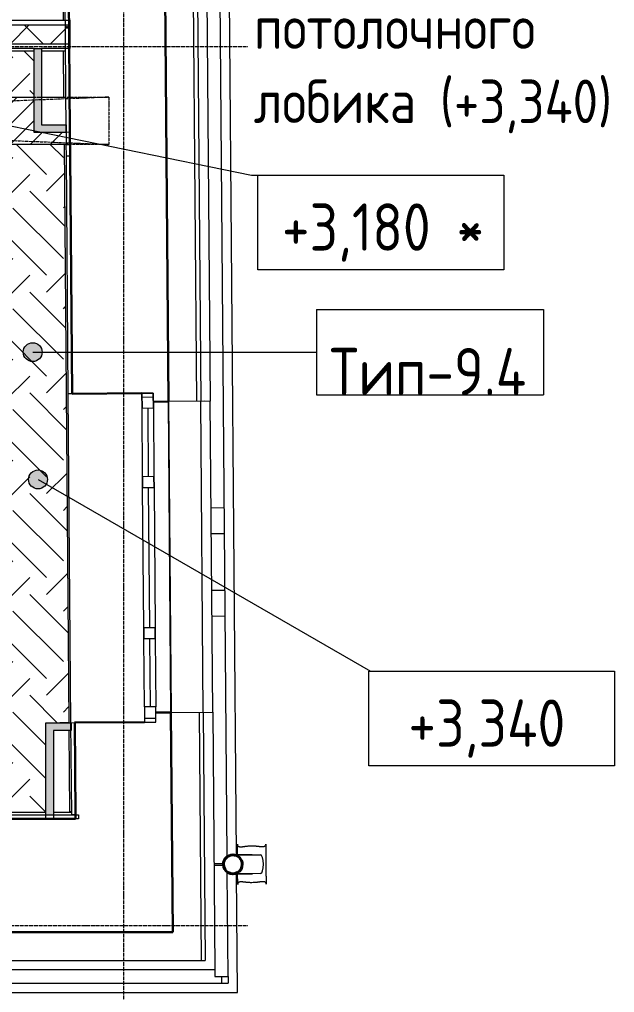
# Model space of a CAD drawing. Header units: millimetres. Extents: x -13069 to 207500, y -71366 to 56785.
# Drawn here: x 54797 to 57945, y 7939 to 13088 of the extents above; entities that cross this region are included whole.
import ezdxf

# ---------------------------------------------------------------- set-up
doc = ezdxf.new("R2010")
doc.units = ezdxf.units.MM
for name, pattern in [('ADSK_Линия сетки', [25, 20, -2.5, 0, -2.5]), ('ADSK_Штрих_ш3 п1_5', [4.5, 3, -1.5]), ('ADSK_Штрихпунктирная 2 точки_ш15 п1_5 п1_5 п1_5', [19.5, 15, -1.5, 0, -1.5, 0, -1.5])]:
    doc.linetypes.add(name, pattern=pattern)
for name, color, linetype, lineweight in [('_ Окна', 7, 'Continuous', 9), ('Аннотация', 7, 'Continuous', 18), ('Каркас', 7, 'Continuous', 18), ('Марки', 7, 'Continuous', 20), ('Обобщенные модели', 7, 'Continuous', 18), ('Окна', 7, 'Continuous', 9), ('Оси', 7, 'Continuous', 9), ('Отметки', 7, 'Continuous', 9), ('Потолки', 7, 'Continuous', 9), ('Потолки штриховка', 7, 'Continuous', 9), ('Стены внутренние', 7, 'Continuous', 18), ('Стены наружные', 7, 'Continuous', 18), ('Стены несущие', 7, 'Continuous', 30), ('Стены отделка', 7, 'Continuous', 30), ('Стены штриховка', 7, 'Continuous', 9)]:
    doc.layers.add(name, color=color, linetype=linetype, lineweight=lineweight)
doc.layers.add('Линии', color=7, linetype='Continuous', lineweight=9, true_color=0x00a600)
doc.styles.add('GOST Common_1', font='GOST_Common.ttf', dxfattribs={"width": 0.9, "height": 250})
doc.styles.add('GOST Common_3', font='GOST_Common.ttf', dxfattribs={"width": 0.9, "height": 230})
doc.styles.add('GOST Common_B', font='', dxfattribs={"width": 0.9, "height": 250})
doc.styles.get('GOST Common_B').set_extended_font_data('GOST Common', bold=True)

# ---------------------------------------------------------------- blocks, each defined once
blk = doc.blocks.new('Водосток - Тип 1 _карниз больше 490мм_-5167118-План потолков 1-го этажа')
at = {"layer": 'Обобщенные модели', "lineweight": 9}
h = blk.add_hatch(dxfattribs=at)
h.set_pattern_fill('FP_12', color=256, style=0, pattern_type=2)
h.set_pattern_definition([(134.537, (8289.9, -55833.66), (-106.91965, -105.20546), [])])
h.paths.add_polyline_path([(173.7, 148.9), (172.7, 173.2), (164.1, 191.2), (146.7, 205), (125, 210), (103.3, 205), (85.9, 191.2), (76.3, 171.1), (76.8, 147.8), (85.9, 128.8), (103.3, 115), (125.6, 110.1), (146.7, 115), (164.7, 130), (173, 147.3)])
at = {"layer": 'Обобщенные модели'}
for p, q in [((18.8, 335), (24.9, 335)), ((225.1, 335), (231.2, 335)), ((75, 184.9), (75, 306.2)), ((75, 263.6), (75, 306.2)), ((175, 306.2), (175, 184.4)), ((175, 306.2), (175, 263.6)), ((24.9, 185), (18.8, 185)), ((75, 179.9), (75, 183.5)), ((75, 179.9), (75, 183.5)), ((231.2, 185), (225.1, 185)), ((120, 60), (120, 109.1)), ((130, 109.1), (130, 60))]:
    blk.add_line(p, q, dxfattribs=at)
at = {"layer": 'Обобщенные модели', "flags": 128}
for points in [[(75, 263.6), (75, 258), (75, 252.4), (75, 246.9), (75, 241.5), (75, 236.2), (75, 231.1), (75, 226), (75, 221.1), (75, 216.4), (75, 211.8), (75, 207.3), (75, 203), (75, 198.9), (75, 194.9), (75, 191.2), (75, 187.6), (75, 184.3), (75, 181.1)], [(75, 183.8), (75, 188.9), (75, 194), (75, 198.9), (75, 203.6), (75, 208.2), (75, 212.7), (75, 217), (75, 221.1), (75, 225.1), (75, 228.8), (75, 232.4), (75, 235.7), (75, 238.9), (75, 241.9), (75, 244.6), (75, 247.2), (75, 249.5), (75, 251.6), (75, 253.4), (75, 255.1), (75, 256.5), (75, 257.7), (75, 258.6), (75, 259.3), (75, 259.8), (75, 260)], [(175, 179.9), (175, 182.9), (175, 186.2), (175, 189.7), (175, 193.4), (175, 197.2), (175, 201.3), (175, 205.5), (175, 209.9), (175, 214.4), (175, 219.1), (175, 224), (175, 229), (175, 234.1), (175, 239.3), (175, 244.6), (175, 250.1), (175, 255.6), (175, 261.3), (175, 263.6)], [(175, 259.9), (175, 259.5), (175, 258.9), (175, 258.1), (175, 257), (175, 255.7), (175, 254.2), (175, 252.4), (175, 250.4), (175, 248.2), (175, 245.7), (175, 243), (175, 240.2), (175, 237.1), (175, 233.8), (175, 230.3), (175, 226.6), (175, 222.8), (175, 218.7), (175, 214.5), (175, 210.1), (175, 205.6), (175, 200.9), (175, 196), (175, 191), (175, 185.9), (175, 184.1)]]:
    blk.add_lwpolyline(points, dxfattribs=at)
at = {"layer": 'Обобщенные модели'}
for start, end in [(90, 270), (270, 90)]:
    blk.add_arc((125, 160), 52, start, end, dxfattribs=at)
at = {"layer": 'Обобщенные модели', "lineweight": 40}
for start, end in [(90, 270), (270, 90)]:
    blk.add_arc((125, 160), 50, start, end, dxfattribs=at)
at = {"layer": 'Обобщенные модели'}
for start_param, end_param in [(4.712389, 6.283185), (4.712389, 6.283185), (3.141593, 4.712389), (3.141593, 4.712389)]:
    blk.add_ellipse((125, 306.2), major_axis=(-50, 0), ratio=0.309017, start_param=start_param, end_param=end_param, dxfattribs=at)
for points, knots in [([(18.8, 185), (21.1, 185), (25.1, 185.7), (28.9, 188.6), (30.8, 192.1), (31.6, 194.9), (32, 197.4), (32.1, 199.4), (32.2, 201.5), (32.2, 203.8), (32.1, 206.2), (31.9, 208.7), (31.6, 211.4), (31.3, 214.1), (31, 217), (30.6, 219.9), (30.2, 222.9), (29.8, 226), (29.4, 229.2), (29, 232.4), (28.7, 235.7), (28.3, 240.2), (27.8, 245.9), (27.4, 255.3), (27.4, 264.8), (27.8, 274.1), (28.3, 279.8), (28.7, 284.3), (29, 287.6), (29.4, 290.8), (29.8, 294), (30.2, 297.1), (30.6, 300.1), (31, 303.1), (31.3, 305.9), (31.6, 308.6), (31.9, 311.3), (32.1, 313.8), (32.2, 316.2), (32.2, 318.5), (32.1, 320.6), (32, 322.7), (31.6, 325.1), (30.8, 327.9), (28.9, 331.5), (25.1, 334.3), (21.1, 335), (18.8, 335)], [-1, -1, -1, -1, -0.941176, -0.882353, -0.852941, -0.823529, -0.808824, -0.794118, -0.779412, -0.764706, -0.75, -0.735294, -0.720588, -0.705882, -0.691176, -0.676471, -0.661765, -0.647059, -0.632353, -0.617647, -0.602941, -0.588235, -0.558824, -0.529412, -0.470588, -0.441176, -0.411765, -0.397059, -0.382353, -0.367647, -0.352941, -0.338235, -0.323529, -0.308824, -0.294118, -0.279412, -0.264706, -0.25, -0.235294, -0.220588, -0.205882, -0.191176, -0.176471, -0.147059, -0.117647, -0.058824, 0, 0, 0, 0]), ([(18.8, 335), (22.1, 335), (28.9, 335), (39.4, 335), (48.4, 335), (56, 335), (60.8, 335), (64.9, 335), (67.9, 335), (71, 335), (74.3, 335), (77.6, 335), (81, 335), (83.9, 335), (86.4, 335), (88.2, 335), (90.2, 335), (92.8, 335), (96.1, 335), (99.6, 335), (102.5, 335), (104.8, 335), (107.1, 335), (110.3, 335), (116, 335), (121.3, 335), (125, 335)], [-1, -1, -1, -1, -0.875, -0.75, -0.625, -0.5625, -0.5, -0.46875, -0.4375, -0.40625, -0.375, -0.34375, -0.3125, -0.28125, -0.265625, -0.25, -0.234375, -0.21875, -0.1875, -0.15625, -0.140625, -0.125, -0.109375, -0.09375, -0.0625, 0, 0, 0, 0]), ([(125, 335), (128.7, 335), (134, 335), (139.7, 335), (142.9, 335), (145.2, 335), (147.5, 335), (150.4, 335), (153.9, 335), (157.2, 335), (159.8, 335), (161.8, 335), (163.6, 335), (166.1, 335), (169, 335), (172.4, 335), (175.7, 335), (179, 335), (182.1, 335), (185.1, 335), (189.2, 335), (194, 335), (201.6, 335), (210.6, 335), (221.1, 335), (227.9, 335), (231.2, 335)], [-1, -1, -1, -1, -0.9375, -0.90625, -0.890625, -0.875, -0.859375, -0.84375, -0.8125, -0.78125, -0.765625, -0.75, -0.734375, -0.71875, -0.6875, -0.65625, -0.625, -0.59375, -0.5625, -0.53125, -0.5, -0.4375, -0.375, -0.25, -0.125, 0, 0, 0, 0]), ([(231.2, 335), (228.9, 335), (224.9, 334.3), (221.1, 331.4), (219.2, 327.9), (218.4, 325.1), (218, 322.6), (217.9, 320.6), (217.8, 318.5), (217.8, 316.2), (217.9, 313.8), (218.1, 311.3), (218.4, 308.6), (218.7, 305.9), (219, 303), (219.4, 300.1), (219.8, 297.1), (220.2, 294), (220.6, 290.8), (221, 287.6), (221.3, 284.3), (221.7, 279.8), (222.2, 274.1), (222.6, 264.7), (222.6, 255.2), (222.2, 245.9), (221.7, 240.2), (221.3, 235.7), (221, 232.4), (220.6, 229.2), (220.2, 226), (219.8, 222.9), (219.4, 219.9), (219, 216.9), (218.7, 214.1), (218.4, 211.4), (218.1, 208.7), (217.9, 206.2), (217.8, 203.8), (217.8, 201.5), (217.9, 199.4), (218, 197.3), (218.4, 194.9), (219.2, 192.1), (221.1, 188.5), (224.9, 185.7), (228.9, 185), (231.2, 185)], [-1, -1, -1, -1, -0.941176, -0.882353, -0.852941, -0.823529, -0.808824, -0.794118, -0.779412, -0.764706, -0.75, -0.735294, -0.720588, -0.705882, -0.691176, -0.676471, -0.661765, -0.647059, -0.632353, -0.617647, -0.602941, -0.588235, -0.558824, -0.529412, -0.470588, -0.441176, -0.411765, -0.397059, -0.382353, -0.367647, -0.352941, -0.338235, -0.323529, -0.308824, -0.294118, -0.279412, -0.264706, -0.25, -0.235294, -0.220588, -0.205882, -0.191176, -0.176471, -0.147059, -0.117647, -0.058824, 0, 0, 0, 0]), ([(74.3, 185), (73.2, 185), (71, 185), (67.9, 185), (64.9, 185), (60.8, 185), (56, 185), (48.4, 185), (39.4, 185), (28.9, 185), (22.1, 185), (18.8, 185)], [-0.625, -0.625, -0.625, -0.625, -0.59375, -0.5625, -0.53125, -0.5, -0.4375, -0.375, -0.25, -0.125, 0, 0, 0, 0]), ([(231.2, 185), (227.9, 185), (221.1, 185), (210.6, 185), (201.6, 185), (194, 185), (189.2, 185), (185.1, 185), (182.1, 185), (179, 185), (176.8, 185), (175.7, 185)], [-1, -1, -1, -1, -0.875, -0.75, -0.625, -0.5625, -0.5, -0.46875, -0.4375, -0.40625, -0.375, -0.375, -0.375, -0.375])]:
    blk.add_open_spline(points, degree=3, knots=knots, dxfattribs=at)
blk = doc.blocks.new('окно трехпол с фрамугой - 1700-2320_h_ _нов_ ок4_-4264301-План потолков 1-го этажа')
at = {"layer": '_ Окна', "lineweight": 18}
for p, q in [((-870, 115), (-870, 175)), ((-870, 175), (-790, 175)), ((-790, 175), (-790, 115)), ((-430, 115), (-430, 175)), ((-430, 175), (-370, 175)), ((-370, 175), (-370, 115)), ((370, 115), (370, 175)), ((370, 175), (430, 175)), ((430, 175), (430, 115)), ((790, 175), (790, 115)), ((870, 175), (790, 175)), ((870, 115), (870, 175)), ((-790, 115), (-870, 115)), ((-370, 115), (-430, 115)), ((430, 115), (370, 115)), ((790, 115), (870, 115))]:
    blk.add_line(p, q, dxfattribs=at)
at = {"layer": '_ Окна'}
for p, q in [((-850, 115), (-850, 175)), ((850, 115), (850, 175)), ((-790, 145), (-430, 145)), ((-370, 145), (370, 145)), ((430, 145), (790, 145))]:
    blk.add_line(p, q, dxfattribs=at)
at = {"layer": 'Окна'}
for p, q in [((-870, 175), (-870, 115)), ((-790, 175), (-870, 175)), ((-790, 175), (-430, 175)), ((-370, 175), (-430, 175)), ((-370, 175), (370, 175)), ((430, 175), (370, 175)), ((430, 175), (790, 175)), ((870, 175), (790, 175)), ((870, 115), (870, 175)), ((-870, 115), (-790, 115)), ((-430, 115), (-790, 115)), ((-430, 115), (-370, 115)), ((370, 115), (-370, 115)), ((370, 115), (430, 115)), ((790, 115), (430, 115)), ((790, 115), (870, 115))]:
    blk.add_line(p, q, dxfattribs=at)
blk = doc.blocks.new('Высотные отметки - Рамка-12095-План потолков 1-го этажа')
at = {"layer": 'Аннотация', "lineweight": 20}
for p, q in [((-6.5, 0), (-6.5, 5)), ((-6.5, 5), (6.5, 5)), ((6.5, 5), (6.5, 0)), ((6.5, 0), (-6.5, 0))]:
    blk.add_line(p, q, dxfattribs=at)
blk = doc.blocks.new('ADSK_Марка_Потолок - ADSK_Марка и Смещение от уровня-155896-План потолков 1-го этажа')
at = {"layer": 'Марки'}
for p, q in [((-6, 4.5), (-6, 0)), ((-6, 4.5), (6, 4.5)), ((6, 4.5), (6, 0)), ((-6, 0), (6, 0))]:
    blk.add_line(p, q, dxfattribs=at)

msp = doc.modelspace()

# ---------------------------------------------------------------- hatches: boundary and pattern name
at = {"layer": 'Марки'}
h = msp.add_hatch(color=256, dxfattribs=at)
edge = h.paths.add_edge_path()
edge.add_arc((54867.425, 11327.991), 50, 0, 360)
at = {"layer": 'Отметки'}
h = msp.add_hatch(color=256, dxfattribs=at)
edge = h.paths.add_edge_path()
edge.add_arc((54895.486, 10654.541), 50, 0, 360)
at = {"layer": 'Потолки штриховка', "lineweight": 18}
h = msp.add_hatch(dxfattribs=at)
h.set_pattern_fill('FP_100', color=256, style=0, pattern_type=2)
h.set_pattern_definition([(45, (0, 444.5), (0, 533.4003), [377.171, -377.171]), (45, (88.9, 355.6), (0, 533.4003), [377.171, -377.171]), (45, (177.8, 266.7), (0, 533.4003), [377.171, -377.171]), (315, (266.7, 266.7), (533.4003, 0), [377.171, -377.171]), (315, (355.6, 355.6), (533.4003, 0), [377.171, -377.171]), (315, (444.5, 444.5), (533.4003, 0), [377.171, -377.171])])
h.paths.add_polyline_path([(54725.069, 8891.429), (54937.46, 8891.429), (54937.725, 9366.824), (55057.701, 9367.301), (55032.954, 12427.156), (54719.701, 12427.156), (54719.701, 8891.429)])
h.paths.add_polyline_path([(54719.701, 12677.156), (54874.438, 12677.156), (54874.438, 12922.429), (54719.701, 12922.429), (54719.701, 12750.715)])
at = {"layer": 'Потолки штриховка', "lineweight": 18, "true_color": 0x787878}
h = msp.add_hatch(dxfattribs=at)
h.set_pattern_fill('FP_89', color=8, style=0, pattern_type=2)
h.set_pattern_definition([(45, (0, 0), (-53.03301, 53.03301), [])])
h.paths.add_polyline_path([(51032.893, 12427.156), (55044.954, 12427.156), (55044.438, 12491.009), (54874.438, 12491.009), (54874.438, 12677.156), (51032.893, 12677.156)])
at = {"layer": 'Стены внутренние', "lineweight": 9}
h = msp.add_hatch(dxfattribs=at)
h.set_pattern_fill('FP_2', color=256, style=0, pattern_type=2)
h.set_pattern_definition([(45, (0, 0), (-106.066, 106.066), []), (135, (0, 0), (-106.066, -106.066), [])])
h.paths.add_polyline_path([(55060.65, 12959.429), (55059.841, 13059.429), (50712.893, 13059.429), (50712.893, 12959.429), (55055.224, 12959.429)])
h.paths.add_polyline_path([(49214.808, 12959.429), (49682.893, 12959.429), (49682.893, 13059.429), (49201.611, 13059.429), (49201.916, 12959.429), (49214.06, 12959.429)])
at = {"layer": 'Стены внутренние'}
for points in [[(54874.438, 12531.009), (54914.438, 12531.009), (54914.438, 12934.429), (54874.438, 12934.429), (54874.438, 12677.156)], [(55035.225, 12491.009), (55044.436, 12491.17), (55044.114, 12531.009), (54874.438, 12531.009), (54874.438, 12491.009), (55011.864, 12491.009)], [(54937.46, 9326.824), (55070.029, 9326.824), (55069.701, 9366.824), (54937.46, 9366.231)], [(54937.46, 8879.429), (54977.46, 8879.429), (54977.46, 9326.824), (54937.46, 9326.824), (54937.46, 8891.429)]]:
    msp.add_hatch(color=256, dxfattribs=at).paths.add_polyline_path(points)

# ---------------------------------------------------------------- linework, layer by layer
at = {"layer": 'Каркас', "color": 8, "linetype": 'ADSK_Штрих_ш3 п1_5', "lineweight": 9, "true_color": 0x808080}
for p, q in [((54914.438, 12677.156), (55042.932, 12677.156)), ((55044.954, 12427.156), (55064.235, 12427.156))]:
    msp.add_line(p, q, dxfattribs=at)
at = {"layer": 'Линии', "color": 7, "linetype": 'ADSK_Штрихпунктирная 2 точки_ш15 п1_5 п1_5 п1_5'}
for p, q in [((49000.885, 12677.156), (55269.86, 12677.156)), ((49000.885, 12677.156), (55269.86, 12427.156)), ((55269.86, 12677.156), (49000.885, 12427.156)), ((55269.86, 12677.156), (55269.86, 12427.156)), ((55269.86, 12427.156), (49000.885, 12427.156))]:
    msp.add_line(p, q, dxfattribs=at)
at = {"layer": 'Марки'}
for p, q in [((54867.425, 11327.991), (56214.325, 11327.991)), ((56214.325, 11327.991), (56368.657, 11327.991))]:
    msp.add_line(p, q, dxfattribs=at)
msp.add_circle((54867.425, 11327.991), 50, dxfattribs=at)
at = {"layer": 'Оси', "linetype": 'ADSK_Линия сетки'}
for p, q in [((55349.565, -6603.62), (55349.565, 44222.998)), ((-12268.557, 12945), (56004.853, 12945)), ((-12268.557, 8295), (56004.853, 8295))]:
    msp.add_line(p, q, dxfattribs=at)
at = {"layer": 'Отметки', "lineweight": 20}
for p, q in [((54533.581, 12569.806), (56024.1, 12264.25)), ((56024.1, 12264.25), (56708.407, 12264.25)), ((54895.486, 10654.541), (56653.875, 9639.335)), ((56653.875, 9639.335), (57294.65, 9639.335))]:
    msp.add_line(p, q, dxfattribs=at)
at = {"layer": 'Отметки'}
msp.add_circle((54895.486, 10654.541), 50, dxfattribs=at)
at = {"layer": 'Потолки'}
for p, q in [((51032.893, 12677.156), (54874.438, 12677.156)), ((55044.438, 12491.009), (55044.954, 12427.156)), ((55044.954, 12427.156), (51032.893, 12427.156)), ((55057.702, 9367.204), (55010.737, 9366.824))]:
    msp.add_line(p, q, dxfattribs=at)
at = {"layer": 'Стены внутренние'}
for p, q in [((55598.56, 9421.58), (55585.256, 11066.526)), ((55775.97, 11067.907), (55755.971, 11067.745))]:
    msp.add_line(p, q, dxfattribs=at)
at = {"layer": 'Стены наружные'}
for p, q in [((55895.455, 8659.059), (55828.732, 16908.871)), ((55945.361, 8664.305), (55878.716, 16904.432)), ((55001.809, 16278), (55027.638, 13084.429)), ((51044.893, 12922.429), (54874.438, 12922.429)), ((54914.438, 12922.429), (55040.948, 12922.429)), ((55028.948, 12922.429), (55030.932, 12677.156)), ((55032.954, 12427.156), (55057.705, 9366.824)), ((55045.447, 12366.175), (55044.954, 12427.156)), ((55069.705, 9366.824), (55055.629, 11107.244)), ((55585.976, 11066.532), (55599.28, 9421.586)), ((55769.274, 9422.96), (55755.971, 11067.745)), ((55819.272, 9423.365), (55805.968, 11068.311)), ((55810.527, 10504.696), (55880.523, 10505.262)), ((55811.632, 10368.096), (55881.628, 10368.662)), ((55814.058, 10068.106), (55884.055, 10068.672)), ((55815.163, 9931.506), (55885.159, 9932.072)), ((55058.028, 9326.824), (55061.522, 8894.83)), ((54937.46, 8891.429), (52760, 8891.429)), ((55073.55, 8891.429), (54977.46, 8891.429)), ((55073.522, 8894.927), (55061.522, 8894.83)), ((55900.586, 8024.712), (55896.132, 8575.42)), ((55951.223, 7939.429), (55946.125, 8569.854)), ((55830.303, 8059.429), (55830.588, 8024.146)), ((49516.281, 7989.429), (55900.817, 7989.429)), ((55830.588, 8024.146), (55900.586, 8024.712)), ((55865.587, 8024.429), (55865.587, 7989.429)), ((55900.532, 8024.711), (55900.817, 7989.429)), ((49566.661, 7939.429), (55951.223, 7939.429))]:
    msp.add_line(p, q, dxfattribs=at)
at = {"layer": 'Стены несущие'}
for p, q in [((55564.319, 13655.358), (55585.256, 11066.526)), ((55055.224, 13630.24), (55064.437, 12491.17)), ((55063.718, 12491.165), (55064.437, 12491.17)), ((55064.727, 12366.331), (55063.718, 12491.165)), ((55065.447, 12366.336), (55064.727, 12366.331)), ((55065.447, 12366.336), (55075.628, 11107.406)), ((55444.897, 11110.392), (55075.628, 11107.406)), ((55585.256, 11066.526), (55505.259, 11065.879)), ((55518.563, 9420.933), (55598.56, 9421.58)), ((55598.56, 9421.58), (55607.959, 8259.429)), ((55088.981, 9367.457), (55458.969, 9370.449)), ((55088.989, 9366.457), (55088.981, 9367.457)), ((55089.709, 9366.463), (55088.989, 9366.457)), ((55093.64, 8880.433), (55089.709, 9366.463)), ((55518.967, 9370.934), (55518.975, 9369.934)), ((49194.405, 8859.429), (55093.09, 8859.429)), ((55092.92, 8880.427), (55093.64, 8880.433)), ((55093.09, 8859.429), (55092.92, 8880.427)), ((55607.959, 8259.429), (49266.233, 8259.429))]:
    msp.add_line(p, q, dxfattribs=at)
at = {"layer": 'Стены отделка', "lineweight": 9}
for p, q in [((55585.976, 11066.532), (55565.038, 13655.364)), ((55735.032, 13656.738), (55755.97, 11067.907)), ((55785.031, 13657.143), (55805.968, 11068.311)), ((55044.438, 12491.009), (55035.225, 13630.078)), ((50712.893, 13084.429), (55064.64, 13084.429)), ((55064.64, 13084.429), (55064.64, 12934.429)), ((54874.438, 12934.429), (51032.893, 12934.429)), ((54874.438, 12491.009), (54874.438, 12934.429)), ((55064.64, 12934.429), (54914.438, 12934.429)), ((54914.438, 12934.429), (54914.438, 12531.009)), ((54914.438, 12531.009), (55044.438, 12531.009)), ((55044.438, 12531.009), (55044.438, 12491.009)), ((55044.438, 12491.009), (54874.438, 12491.009)), ((55063.718, 12491.165), (55044.438, 12491.009)), ((55045.447, 12366.175), (55064.727, 12366.331)), ((55055.629, 11107.244), (55045.447, 12366.175)), ((55075.628, 11107.406), (55055.629, 11107.244)), ((55805.968, 11068.311), (55585.976, 11066.532)), ((55599.28, 9421.586), (55819.272, 9423.365)), ((55769.274, 9422.96), (55779.897, 8109.429)), ((55819.272, 9423.365), (55830.303, 8059.429)), ((55608.679, 8259.429), (55599.28, 9421.586)), ((54937.46, 8859.429), (54937.46, 9366.824)), ((54937.46, 9366.824), (55070.737, 9366.824)), ((54977.46, 9326.824), (54977.46, 8859.429)), ((55070.737, 9326.824), (54977.46, 9326.824)), ((55069.701, 9367.301), (55088.981, 9367.457)), ((55073.64, 8880.271), (55069.705, 9366.824)), ((55070.737, 9366.824), (55070.737, 9326.824)), ((55089.701, 9367.463), (55089.709, 9366.463)), ((52760, 8879.429), (55109.491, 8879.429)), ((55092.92, 8880.427), (55073.64, 8880.271)), ((55109.491, 8859.429), (55093.09, 8859.429)), ((55109.491, 8879.429), (55109.491, 8859.429)), ((55607.959, 8259.429), (55608.679, 8259.429)), ((49416.69, 8109.429), (55779.897, 8109.429)), ((55830.303, 8059.429), (49466.843, 8059.429))]:
    msp.add_line(p, q, dxfattribs=at)
at = {"layer": 'Стены штриховка'}
for p, q in [((55735.971, 11067.745), (55715.033, 13656.577)), ((50712.893, 13059.429), (55064.64, 13059.429)), ((51007.893, 12959.429), (55064.64, 12959.429)), ((54874.438, 12934.429), (54914.438, 12934.429)), ((55759.897, 8109.429), (55749.275, 9422.799))]:
    msp.add_line(p, q, dxfattribs=at)

# ---------------------------------------------------------------- block references
at = {"layer": 'Марки', "xscale": 99.99999999999993, "yscale": 99.99999999999993, "zscale": 99.99999999999993}
msp.add_blockref('ADSK_Марка_Потолок - ADSK_Марка и Смещение от уровня-155896-План потолков 1-го этажа', (56968.657, 11102.991), dxfattribs=at)
at = {"layer": 'Обобщенные модели', "rotation": 270.4633818725631}
msp.add_blockref('Водосток - Тип 1 _карниз больше 490мм_-5167118-План потолков 1-го этажа', (55764.788, 8741.184), dxfattribs=at)
at = {"layer": 'Окна', "rotation": 270.4633818725635}
msp.add_blockref('окно трехпол с фрамугой - 1700-2320_h_ _нов_ ок4_-4264301-План потолков 1-го этажа', (55336.937, 10239.491), dxfattribs=at)
at = {"layer": 'Отметки', "lineweight": 20, "xscale": 99.99999999999993, "yscale": 99.99999999999993, "zscale": 99.99999999999993, "rotation": 180}
for p in [(56708.407, 12264.25), (57294.65, 9639.335)]:
    msp.add_blockref('Высотные отметки - Рамка-12095-План потолков 1-го этажа', p, dxfattribs=at)

# ---------------------------------------------------------------- texts
at = {"layer": 'Аннотация', "lineweight": 9, "insert": (56037.064, 13554.293), "char_height": 230, "width": 1976.4, "attachment_point": 1, "line_spacing_factor": 1.022766, "style": 'GOST Common_3'}
msp.add_mtext('\\pt449.9996,899.9992,1350.0011,1800.0007,2250.0003,2699.9999,3149.9995,3599.9991,4050.001,4500.0006,4950.0002,5399.9998,5849.9994,6299.999,6750.0009,7200.0005,7650.0001,8099.9997,8549.9993,8999.9989,9450.0008,9900.0004,10350,10799.9996,11249.9992,11700.0011,12150.0007,12600.0003,13049.9999,13499.9995,13949.9991,14400.001;Устройство потолочного лобика (+3,340)', dxfattribs=at)
at = {"layer": 'Марки', "lineweight": 9, "insert": (56958.026, 11225.146), "char_height": 250, "width": 1089.9, "attachment_point": 5, "line_spacing_factor": 1.022766, "style": 'GOST Common_B'}
msp.add_mtext('\\pt1143,2286,3429,4572,5715,6858,8001,9144,10287,11430,12573,13716,14859,16002,17145,18288,19431,20574,21717,22860,24003,25146,26289,27432,28575,29718,30861,32004,33147,34290,35433,36576;Тип-9.4', dxfattribs=at)
at = {"layer": 'Отметки', "lineweight": 20, "char_height": 250, "attachment_point": 1, "line_spacing_factor": 1.022761, "style": 'GOST Common_1'}
for s, insert, width in [('+3,180 *', (56185.448, 12114.806), 1255.10319), ('+3,340', (56854.66, 9489.891), 1055.97624)]:
    msp.add_mtext(s, dxfattribs=dict(at, insert=insert, width=width))

doc.saveas('drawing.dxf')
